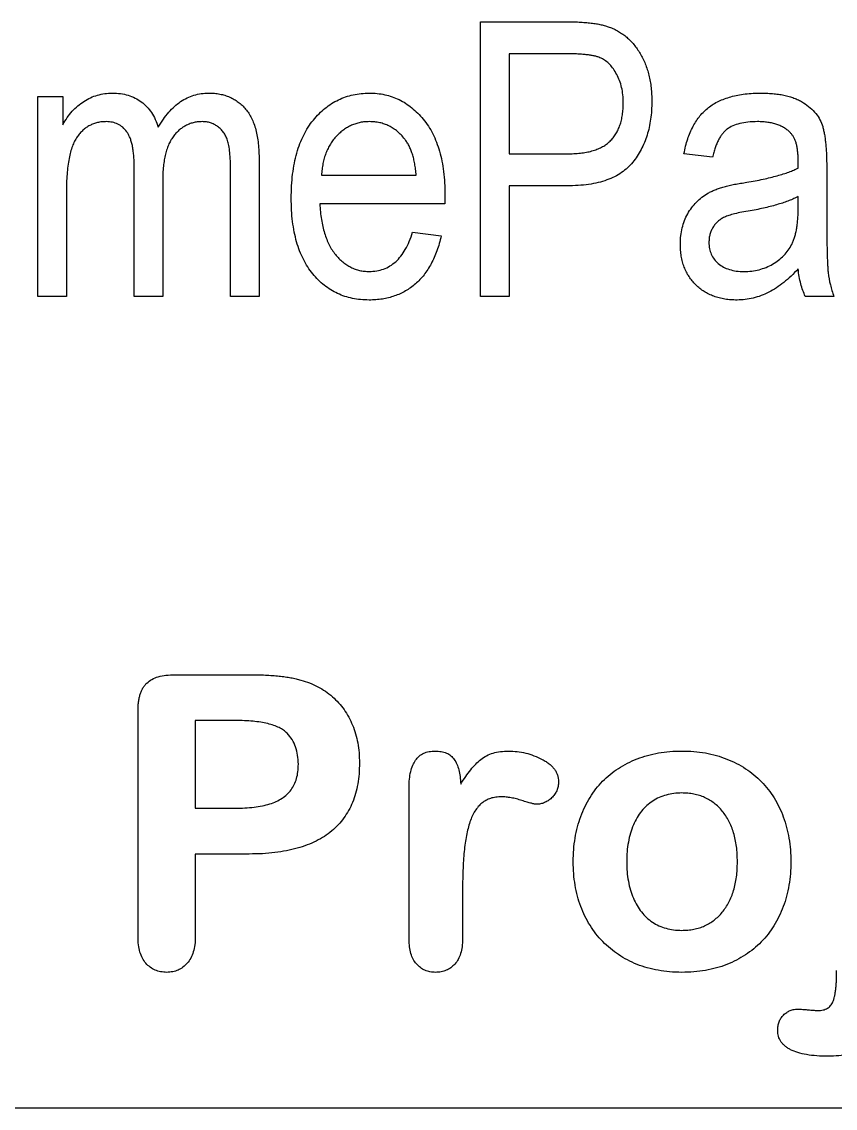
# Model space of a CAD drawing. Header units: millimetres. Extents: x 0 to 90, y 0 to 50.
# Drawn here: x 46.75 to 53.59, y 22.68 to 31.82 of the extents above; entities that cross this region are included whole.
import ezdxf

# ---------------------------------------------------------------- set-up
doc = ezdxf.new("R2010")
doc.units = ezdxf.units.MM

msp = doc.modelspace()

# ---------------------------------------------------------------- linework, layer by layer
at = {"color": 7, "linetype": 'Continuous', "lineweight": 25}
for p, q in [((50.6109, 29.5055), (50.6109, 31.817)), ((50.6109, 31.817), (51.3229, 31.817)), ((51.3492, 31.5468), (50.8511, 31.5468)), ((50.8511, 31.5468), (50.8511, 30.7063)), ((46.8885, 29.5055), (46.8885, 31.1866)), ((46.8885, 31.1866), (47.0987, 31.1866)), ((47.0987, 31.1866), (47.0987, 30.9497)), ((48.7497, 30.6542), (48.7497, 29.5055)), ((50.8511, 30.7063), (51.3539, 30.7063)), ((52.5622, 30.6763), (52.322, 30.7063)), ((53.2826, 30.5862), (53.2826, 30.6547)), ((47.699, 29.5055), (47.699, 30.597)), ((48.5096, 29.5055), (48.5096, 30.5637)), ((53.5228, 30.5848), (53.5228, 30.2068)), ((47.9392, 30.4816), (47.9392, 29.5055)), ((49.2746, 30.5262), (50.0706, 30.5262)), ((47.1287, 30.377), (47.1287, 29.5055)), ((50.3121, 30.3601), (50.3107, 30.286)), ((50.8511, 30.4361), (50.8511, 29.5055)), ((51.3389, 30.4361), (50.8511, 30.4361)), ((50.3107, 30.286), (49.26, 30.286)), ((53.2826, 30.2462), (53.2826, 30.3461)), ((50.0406, 30.0459), (50.2807, 30.0158)), ((47.1287, 29.5055), (46.8885, 29.5055)), ((47.9392, 29.5055), (47.699, 29.5055)), ((48.7497, 29.5055), (48.5096, 29.5055)), ((50.8511, 29.5055), (50.6109, 29.5055)), ((53.5828, 29.5055), (53.3427, 29.5055)), ((48.0418, 26.3235), (48.6709, 26.3235)), ((47.7313, 24.1199), (47.7313, 26.0181)), ((48.2129, 25.9383), (48.2129, 25.1999)), ((48.5465, 25.9383), (48.2129, 25.9383)), ((50.0107, 24.0978), (50.0107, 25.373)), ((48.2129, 25.1999), (48.5465, 25.1999)), ((48.6664, 24.8147), (48.2129, 24.8147)), ((48.2129, 24.8147), (48.2129, 24.1219)), ((50.4602, 24.4846), (50.4602, 24.0998)), ((88, 22.6759), (2, 22.6759))]:
    msp.add_line(p, q, dxfattribs=at)
for points, knots in [([(51.3229, 31.817), (51.3433, 31.817), (51.3824, 31.8171), (51.439, 31.8143), (51.4916, 31.8115), (51.54, 31.8061), (51.5844, 31.8002), (51.6245, 31.7928), (51.6605, 31.7835), (51.6829, 31.776), (51.6935, 31.7724)], [0, 0, 0, 0, 0.162643, 0.312901, 0.453294, 0.58413, 0.70285, 0.811058, 0.910586, 1, 1, 1, 1]), ([(51.6935, 31.7724), (51.7069, 31.7673), (51.7337, 31.7569), (51.7715, 31.7364), (51.8075, 31.7133), (51.8413, 31.6871), (51.8728, 31.6572), (51.9025, 31.6244), (51.9297, 31.588), (51.9548, 31.5487), (51.9782, 31.507), (51.9974, 31.4623), (52.0148, 31.4157), (52.028, 31.3664), (52.0391, 31.315), (52.0462, 31.2612), (52.0512, 31.205), (52.0516, 31.1668), (52.0518, 31.1472)], [0, 0, 0, 0, 0.056072, 0.112012, 0.167171, 0.222811, 0.27891, 0.336355, 0.395158, 0.456072, 0.518045, 0.581404, 0.645662, 0.712108, 0.780061, 0.850885, 0.92373, 1, 1, 1, 1]), ([(51.8117, 31.1345), (51.8112, 31.1571), (51.8101, 31.2008), (51.7994, 31.2636), (51.7829, 31.3215), (51.7588, 31.3734), (51.7305, 31.4189), (51.6995, 31.4578), (51.6649, 31.4884), (51.6328, 31.5075), (51.6045, 31.5195), (51.5793, 31.5269), (51.5502, 31.5327), (51.5174, 31.5378), (51.4808, 31.5421), (51.4404, 31.5447), (51.3961, 31.5467), (51.3653, 31.5468), (51.3492, 31.5468)], [0, 0, 0, 0, 0.09377, 0.18145, 0.264182, 0.343634, 0.418713, 0.486671, 0.549814, 0.609602, 0.641373, 0.677381, 0.718583, 0.764671, 0.815739, 0.871811, 0.933005, 1, 1, 1, 1]), ([(47.0987, 30.9497), (47.1105, 30.9702), (47.1336, 31.0103), (47.1764, 31.0636), (47.2237, 31.1096), (47.2754, 31.1483), (47.3311, 31.1789), (47.39, 31.2005), (47.4512, 31.2144), (47.4931, 31.2159), (47.5142, 31.2166)], [0, 0, 0, 0, 0.136597, 0.267048, 0.392852, 0.516746, 0.639191, 0.758621, 0.877822, 1, 1, 1, 1]), ([(47.5142, 31.2166), (47.5376, 31.2158), (47.5827, 31.2141), (47.6477, 31.2001), (47.707, 31.1773), (47.7601, 31.1443), (47.8072, 31.1032), (47.8469, 31.0531), (47.8793, 30.9946), (47.894, 30.9514), (47.9017, 30.9291)], [0, 0, 0, 0, 0.134338, 0.25943, 0.380207, 0.498544, 0.617104, 0.738065, 0.864496, 1, 1, 1, 1]), ([(47.9017, 30.9291), (47.9155, 30.9519), (47.942, 30.9959), (47.9877, 31.0548), (48.0363, 31.1048), (48.0883, 31.1457), (48.1435, 31.1773), (48.2015, 31.2005), (48.2627, 31.2138), (48.3045, 31.2157), (48.3257, 31.2166)], [0, 0, 0, 0, 0.148308, 0.286062, 0.41412, 0.535686, 0.65307, 0.767214, 0.882142, 1, 1, 1, 1]), ([(48.3257, 31.2166), (48.3417, 31.2164), (48.373, 31.2159), (48.4185, 31.2089), (48.4616, 31.1987), (48.5022, 31.1845), (48.5395, 31.1645), (48.5749, 31.1418), (48.6074, 31.1143), (48.6372, 31.0826), (48.6641, 31.0464), (48.6873, 31.0051), (48.7062, 30.9586), (48.7229, 30.9076), (48.7346, 30.8513), (48.7436, 30.7902), (48.7486, 30.7239), (48.7493, 30.678), (48.7497, 30.6542)], [0, 0, 0, 0, 0.059735, 0.117086, 0.171872, 0.225368, 0.277453, 0.329879, 0.382627, 0.436445, 0.492507, 0.550938, 0.613103, 0.680096, 0.751376, 0.828259, 0.911021, 1, 1, 1, 1]), ([(49.0199, 30.332), (49.0204, 30.3669), (49.0213, 30.4347), (49.0304, 30.5333), (49.0447, 30.6255), (49.0646, 30.7113), (49.091, 30.7905), (49.1228, 30.8635), (49.1605, 30.9303), (49.204, 30.9903), (49.2525, 31.0432), (49.3037, 31.0895), (49.3581, 31.1291), (49.4159, 31.1608), (49.4767, 31.1862), (49.5406, 31.2039), (49.6077, 31.2143), (49.6534, 31.2158), (49.6766, 31.2166)], [0, 0, 0, 0, 0.084514, 0.164397, 0.239575, 0.310424, 0.377514, 0.441638, 0.503055, 0.562996, 0.620921, 0.676452, 0.730182, 0.783428, 0.835913, 0.88941, 0.943848, 1, 1, 1, 1]), ([(49.6766, 31.2166), (49.6988, 31.216), (49.7426, 31.2149), (49.8068, 31.2043), (49.8682, 31.1868), (49.9268, 31.1628), (49.9825, 31.1317), (50.0348, 31.0931), (50.0848, 31.0484), (50.1316, 30.9968), (50.1743, 30.9386), (50.2116, 30.8741), (50.2423, 30.803), (50.2684, 30.7264), (50.2876, 30.6434), (50.3023, 30.5545), (50.3106, 30.4593), (50.3116, 30.3938), (50.3121, 30.3601)], [0, 0, 0, 0, 0.05571, 0.109694, 0.162658, 0.215196, 0.268175, 0.32202, 0.377796, 0.436048, 0.496318, 0.558287, 0.622502, 0.689912, 0.760814, 0.835862, 0.91572, 1, 1, 1, 1]), ([(52.322, 30.7063), (52.3266, 30.7278), (52.3356, 30.7696), (52.3527, 30.8298), (52.374, 30.8854), (52.3982, 30.9365), (52.4256, 30.983), (52.456, 31.0252), (52.4906, 31.0621), (52.5279, 31.0955), (52.5693, 31.1244), (52.6148, 31.1492), (52.6646, 31.1697), (52.7181, 31.1874), (52.7762, 31.2), (52.8381, 31.2101), (52.9045, 31.2156), (52.9501, 31.2163), (52.9735, 31.2166)], [0, 0, 0, 0, 0.071672, 0.139658, 0.204097, 0.265719, 0.323825, 0.380059, 0.434943, 0.488801, 0.543017, 0.599418, 0.657508, 0.718663, 0.78303, 0.85123, 0.923435, 1, 1, 1, 1]), ([(52.9735, 31.2166), (52.9918, 31.2163), (53.0274, 31.2158), (53.0792, 31.2119), (53.1279, 31.2061), (53.1738, 31.1972), (53.2164, 31.1852), (53.2564, 31.172), (53.2933, 31.1556), (53.3368, 31.1302), (53.3846, 31.0948), (53.4327, 31.0471), (53.4678, 30.9931), (53.4872, 30.944), (53.4975, 30.9017), (53.5046, 30.8667), (53.51, 30.828), (53.5147, 30.7859), (53.5183, 30.7404), (53.5213, 30.6916), (53.5225, 30.6394), (53.5227, 30.6034), (53.5228, 30.5848)], [0, 0, 0, 0, 0.055824, 0.108429, 0.15842, 0.205566, 0.250578, 0.293416, 0.334193, 0.373299, 0.446944, 0.515076, 0.578842, 0.641994, 0.674963, 0.711445, 0.750973, 0.794165, 0.840588, 0.890275, 0.943238, 1, 1, 1, 1]), ([(52.0518, 31.1472), (52.0514, 31.1215), (52.0507, 31.0714), (52.043, 30.998), (52.0304, 30.9284), (52.0131, 30.8622), (51.9906, 30.7997), (51.9628, 30.7409), (51.9302, 30.6856), (51.893, 30.6337), (51.8491, 30.5865), (51.7973, 30.5461), (51.7387, 30.5116), (51.6726, 30.4841), (51.5996, 30.4619), (51.5191, 30.4468), (51.4313, 30.4381), (51.3705, 30.4368), (51.3389, 30.4361)], [0, 0, 0, 0, 0.066633, 0.130318, 0.191414, 0.250222, 0.307644, 0.363778, 0.418941, 0.474177, 0.529339, 0.585724, 0.64416, 0.705484, 0.771261, 0.841987, 0.917917, 1, 1, 1, 1]), ([(51.3539, 30.7063), (51.373, 30.7067), (51.4099, 30.7076), (51.4636, 30.712), (51.5133, 30.7204), (51.5591, 30.732), (51.6007, 30.7471), (51.6384, 30.7652), (51.6721, 30.7871), (51.7021, 30.812), (51.7278, 30.841), (51.7508, 30.8726), (51.7695, 30.9083), (51.7848, 30.9472), (51.7972, 30.9892), (51.8054, 31.0347), (51.8106, 31.0834), (51.8113, 31.1172), (51.8117, 31.1345)], [0, 0, 0, 0, 0.079332, 0.153706, 0.223583, 0.288684, 0.34954, 0.407382, 0.462364, 0.51587, 0.56925, 0.622815, 0.678057, 0.736107, 0.796367, 0.859845, 0.927813, 1, 1, 1, 1]), ([(47.4645, 30.9765), (47.4518, 30.9762), (47.4271, 30.9756), (47.391, 30.9693), (47.3571, 30.959), (47.3253, 30.9445), (47.2949, 30.927), (47.2673, 30.9039), (47.2414, 30.8777), (47.2174, 30.8471), (47.1961, 30.8109), (47.178, 30.7683), (47.1627, 30.7192), (47.1501, 30.6635), (47.1405, 30.6013), (47.1336, 30.5324), (47.1294, 30.457), (47.1289, 30.4044), (47.1287, 30.377)], [0, 0, 0, 0, 0.04911, 0.095801, 0.141392, 0.185846, 0.230919, 0.276977, 0.324509, 0.37369, 0.427175, 0.486573, 0.552646, 0.625949, 0.707486, 0.796363, 0.894011, 1, 1, 1, 1]), ([(47.699, 30.597), (47.6989, 30.6137), (47.6985, 30.646), (47.6959, 30.6925), (47.6905, 30.735), (47.6843, 30.774), (47.6754, 30.809), (47.6648, 30.8401), (47.652, 30.8673), (47.6331, 30.8981), (47.6044, 30.9295), (47.5634, 30.9573), (47.5158, 30.9739), (47.482, 30.9756), (47.4645, 30.9765)], [0, 0, 0, 0, 0.099448, 0.191613, 0.276791, 0.354092, 0.425988, 0.490936, 0.549546, 0.604214, 0.704853, 0.799955, 0.896347, 1, 1, 1, 1]), ([(48.2722, 30.9765), (48.2603, 30.9761), (48.2368, 30.9754), (48.2024, 30.9696), (48.1695, 30.9604), (48.1385, 30.9468), (48.1091, 30.9302), (48.0814, 30.9096), (48.0557, 30.8849), (48.0311, 30.857), (48.0096, 30.8246), (47.99, 30.7883), (47.9744, 30.7475), (47.9618, 30.7023), (47.9516, 30.6533), (47.944, 30.5999), (47.94, 30.5422), (47.9395, 30.5023), (47.9392, 30.4816)], [0, 0, 0, 0, 0.053154, 0.104824, 0.15567, 0.205101, 0.25578, 0.306207, 0.359071, 0.414525, 0.471864, 0.532792, 0.598031, 0.667009, 0.741937, 0.821647, 0.907783, 1, 1, 1, 1]), ([(48.5096, 30.5637), (48.5095, 30.5915), (48.5092, 30.6429), (48.5039, 30.7134), (48.4968, 30.7709), (48.4854, 30.8169), (48.4703, 30.8543), (48.4516, 30.8862), (48.4282, 30.9133), (48.4013, 30.9358), (48.3721, 30.9542), (48.3402, 30.9669), (48.3069, 30.9754), (48.2838, 30.9761), (48.2722, 30.9765)], [0, 0, 0, 0, 0.1546704, 0.2853421, 0.3923611, 0.4766493, 0.5479607, 0.6157558, 0.6810613, 0.7458038, 0.8101779, 0.8721322, 0.9355614, 1, 1, 1, 1]), ([(49.6775, 30.9765), (49.6642, 30.9761), (49.6379, 30.9754), (49.5993, 30.9699), (49.5624, 30.9595), (49.5266, 30.9468), (49.4928, 30.9289), (49.46, 30.9084), (49.4291, 30.8832), (49.3997, 30.8548), (49.3725, 30.8232), (49.349, 30.7884), (49.3283, 30.7514), (49.3107, 30.7116), (49.2968, 30.669), (49.2862, 30.6236), (49.2779, 30.5758), (49.2757, 30.5429), (49.2746, 30.5262)], [0, 0, 0, 0, 0.059496, 0.117439, 0.173917, 0.230546, 0.287144, 0.344361, 0.403544, 0.464857, 0.527346, 0.58921, 0.652435, 0.71661, 0.783604, 0.852624, 0.924924, 1, 1, 1, 1]), ([(49.9739, 30.8301), (49.9641, 30.8417), (49.9449, 30.8645), (49.913, 30.8948), (49.8784, 30.9197), (49.8422, 30.9407), (49.8038, 30.9565), (49.7637, 30.9686), (49.7212, 30.975), (49.6922, 30.976), (49.6775, 30.9765)], [0, 0, 0, 0, 0.132804, 0.260544, 0.383948, 0.505265, 0.625434, 0.746635, 0.871231, 1, 1, 1, 1]), ([(52.9398, 30.9765), (52.9131, 30.976), (52.8633, 30.975), (52.7937, 30.9625), (52.7343, 30.9437), (52.6923, 30.9198), (52.6645, 30.8957), (52.6454, 30.8747), (52.628, 30.85), (52.6121, 30.8219), (52.597, 30.7907), (52.5841, 30.7555), (52.5717, 30.7173), (52.5654, 30.6902), (52.5622, 30.6763)], [0, 0, 0, 0, 0.148259, 0.277447, 0.392322, 0.49422, 0.543638, 0.596671, 0.652267, 0.711588, 0.776271, 0.845196, 0.920134, 1, 1, 1, 1]), ([(53.2184, 30.8817), (53.2106, 30.8893), (53.1948, 30.9046), (53.1672, 30.9238), (53.1366, 30.9401), (53.1032, 30.9538), (53.0667, 30.9642), (53.027, 30.9708), (52.9844, 30.9759), (52.9549, 30.9763), (52.9398, 30.9765)], [0, 0, 0, 0, 0.107542, 0.217679, 0.332152, 0.451075, 0.575251, 0.707563, 0.849518, 1, 1, 1, 1]), ([(50.0706, 30.5262), (50.069, 30.5426), (50.066, 30.5745), (50.0588, 30.6206), (50.0503, 30.6637), (50.0388, 30.7034), (50.026, 30.7399), (50.0107, 30.773), (49.9942, 30.8034), (49.9806, 30.8214), (49.9739, 30.8301)], [0, 0, 0, 0, 0.153117, 0.296903, 0.433148, 0.55985, 0.680043, 0.79167, 0.898167, 1, 1, 1, 1]), ([(53.2826, 30.6547), (53.2825, 30.6677), (53.2823, 30.6926), (53.2787, 30.7284), (53.2744, 30.7614), (53.2675, 30.7915), (53.2578, 30.8183), (53.2473, 30.8426), (53.2343, 30.8639), (53.2236, 30.8759), (53.2184, 30.8817)], [0, 0, 0, 0, 0.1612672, 0.3095156, 0.4468651, 0.5745484, 0.6918837, 0.8005549, 0.9035028, 1, 1, 1, 1]), ([(52.8511, 30.4661), (52.8749, 30.4702), (52.9209, 30.4781), (52.987, 30.4919), (53.0484, 30.5058), (53.1046, 30.5208), (53.1563, 30.5357), (53.2029, 30.5517), (53.245, 30.5677), (53.2705, 30.5802), (53.2826, 30.5862)], [0, 0, 0, 0, 0.161132, 0.311379, 0.450631, 0.581265, 0.699834, 0.810076, 0.909893, 1, 1, 1, 1]), ([(52.292, 29.9474), (52.2926, 29.9707), (52.2938, 30.0162), (52.3061, 30.0822), (52.3251, 30.1442), (52.3526, 30.2016), (52.3867, 30.2539), (52.4266, 30.3007), (52.4724, 30.3412), (52.5153, 30.37), (52.5535, 30.39), (52.5859, 30.4039), (52.6216, 30.417), (52.6606, 30.4294), (52.7033, 30.4398), (52.7495, 30.4498), (52.7991, 30.4586), (52.8334, 30.4636), (52.8511, 30.4661)], [0, 0, 0, 0, 0.082234, 0.160067, 0.235715, 0.310162, 0.38384, 0.454974, 0.526416, 0.598714, 0.636677, 0.678142, 0.722779, 0.770713, 0.82244, 0.877675, 0.937024, 1, 1, 1, 1]), ([(49.6742, 29.4755), (49.6504, 29.4761), (49.6037, 29.4772), (49.5353, 29.4879), (49.4703, 29.5049), (49.4091, 29.5299), (49.3513, 29.5608), (49.2966, 29.5987), (49.2461, 29.644), (49.199, 29.6957), (49.1567, 29.754), (49.1202, 29.8188), (49.0885, 29.8893), (49.0634, 29.9663), (49.0438, 30.0491), (49.0299, 30.138), (49.0214, 30.233), (49.0204, 30.2984), (49.0199, 30.332)], [0, 0, 0, 0, 0.058734, 0.115345, 0.170494, 0.224181, 0.278063, 0.332137, 0.387914, 0.445297, 0.504439, 0.565292, 0.628705, 0.694986, 0.764829, 0.838697, 0.916978, 1, 1, 1, 1]), ([(49.26, 30.286), (49.2615, 30.2632), (49.2643, 30.2187), (49.273, 30.1544), (49.2837, 30.0943), (49.2991, 30.0388), (49.3166, 29.9873), (49.3378, 29.9402), (49.362, 29.8973), (49.39, 29.8592), (49.4199, 29.8253), (49.4519, 29.7961), (49.4854, 29.7715), (49.5203, 29.7512), (49.5567, 29.735), (49.5949, 29.7238), (49.6347, 29.7171), (49.6618, 29.7161), (49.6756, 29.7157)], [0, 0, 0, 0, 0.087615, 0.170302, 0.248233, 0.321396, 0.390473, 0.456094, 0.518813, 0.578779, 0.636426, 0.691492, 0.744156, 0.795371, 0.845741, 0.896295, 0.947255, 1, 1, 1, 1]), ([(53.2826, 30.3461), (53.2707, 30.3402), (53.2457, 30.3279), (53.2057, 30.311), (53.1615, 30.2951), (53.113, 30.2804), (53.0606, 30.2651), (53.0039, 30.2513), (52.9432, 30.2381), (52.9013, 30.2301), (52.8797, 30.226)], [0, 0, 0, 0, 0.094992, 0.197636, 0.308786, 0.428717, 0.55824, 0.696859, 0.843641, 1, 1, 1, 1]), ([(52.8797, 30.226), (52.8558, 30.2221), (52.8116, 30.2149), (52.7512, 30.2026), (52.7025, 30.1889), (52.664, 30.1742), (52.6333, 30.1569), (52.6072, 30.137), (52.5845, 30.114), (52.5658, 30.0875), (52.5507, 30.0588), (52.5396, 30.0279), (52.5337, 29.9948), (52.5327, 29.9721), (52.5322, 29.9605)], [0, 0, 0, 0, 0.14934, 0.275223, 0.379381, 0.460149, 0.528661, 0.595254, 0.661259, 0.727482, 0.793768, 0.860117, 0.928629, 1, 1, 1, 1]), ([(52.8281, 29.7157), (52.8496, 29.7163), (52.892, 29.7176), (52.9539, 29.7299), (53.013, 29.7489), (53.0682, 29.7764), (53.1187, 29.8097), (53.1629, 29.8491), (53.2004, 29.8935), (53.2257, 29.9352), (53.2425, 29.9717), (53.2533, 30.0023), (53.2618, 30.0359), (53.2703, 30.072), (53.2754, 30.1115), (53.2798, 30.1537), (53.282, 30.1989), (53.2824, 30.23), (53.2826, 30.2462)], [0, 0, 0, 0, 0.0809886, 0.1596937, 0.2373295, 0.314925, 0.3915266, 0.46509, 0.5375538, 0.6101234, 0.6484151, 0.6891056, 0.7324808, 0.7790168, 0.8290929, 0.8824715, 0.9392029, 1, 1, 1, 1]), ([(53.5228, 30.2068), (53.5227, 30.1752), (53.5225, 30.1151), (53.5238, 30.0296), (53.5244, 29.9533), (53.5261, 29.8861), (53.527, 29.828), (53.5297, 29.7793), (53.5317, 29.7397), (53.537, 29.6821), (53.551, 29.6039), (53.5722, 29.5383), (53.5828, 29.5055)], [0, 0, 0, 0, 0.133924, 0.254596, 0.362671, 0.4575, 0.539735, 0.608765, 0.664555, 0.707833, 0.854007, 1, 1, 1, 1]), ([(50.2807, 30.0158), (50.2755, 29.9942), (50.2654, 29.9517), (50.2455, 29.8909), (50.2232, 29.8338), (50.1973, 29.7812), (50.1685, 29.7326), (50.1372, 29.6878), (50.1024, 29.6472), (50.0643, 29.6112), (50.0238, 29.5791), (49.9808, 29.5512), (49.9354, 29.5277), (49.8875, 29.509), (49.8377, 29.4939), (49.7853, 29.483), (49.7305, 29.4771), (49.6932, 29.476), (49.6742, 29.4755)], [0, 0, 0, 0, 0.075174, 0.14731, 0.216045, 0.281929, 0.345137, 0.40652, 0.466426, 0.525438, 0.583328, 0.640593, 0.698215, 0.755575, 0.814041, 0.873896, 0.936055, 1, 1, 1, 1]), ([(49.6756, 29.7157), (49.6967, 29.7166), (49.7378, 29.7184), (49.7969, 29.7344), (49.851, 29.7607), (49.9, 29.7975), (49.9436, 29.8448), (49.9814, 29.9026), (50.015, 29.9701), (50.0318, 30.0198), (50.0406, 30.0459)], [0, 0, 0, 0, 0.118665, 0.231916, 0.342835, 0.456337, 0.575618, 0.704131, 0.845043, 1, 1, 1, 1]), ([(52.7695, 29.4755), (52.7518, 29.4758), (52.7173, 29.4764), (52.6668, 29.4828), (52.6189, 29.4922), (52.574, 29.5067), (52.5315, 29.5243), (52.492, 29.5466), (52.455, 29.5724), (52.4214, 29.6026), (52.3908, 29.6357), (52.3645, 29.6722), (52.3418, 29.7112), (52.3234, 29.7532), (52.3096, 29.798), (52.299, 29.8453), (52.2929, 29.8955), (52.2923, 29.9298), (52.292, 29.9474)], [0, 0, 0, 0, 0.069938, 0.136607, 0.20102, 0.262641, 0.323067, 0.382603, 0.441637, 0.501221, 0.560761, 0.619651, 0.678956, 0.739059, 0.800679, 0.864011, 0.930681, 1, 1, 1, 1]), ([(52.5322, 29.9605), (52.5329, 29.9427), (52.5342, 29.9084), (52.5504, 29.8601), (52.5748, 29.8169), (52.6099, 29.7804), (52.6535, 29.751), (52.7054, 29.7306), (52.7643, 29.7177), (52.8062, 29.7164), (52.8281, 29.7157)], [0, 0, 0, 0, 0.122874, 0.236599, 0.349183, 0.464109, 0.584274, 0.71059, 0.848047, 1, 1, 1, 1]), ([(53.2826, 29.7372), (53.2629, 29.7166), (53.2247, 29.6764), (53.1633, 29.6231), (53.1008, 29.5778), (53.037, 29.5404), (52.9718, 29.5116), (52.9056, 29.4906), (52.838, 29.478), (52.7924, 29.4763), (52.7695, 29.4755)], [0, 0, 0, 0, 0.144192, 0.280329, 0.40997, 0.534278, 0.653528, 0.769514, 0.884388, 1, 1, 1, 1]), ([(53.3427, 29.5055), (53.3353, 29.5224), (53.3202, 29.557), (53.3037, 29.6131), (53.2903, 29.6735), (53.2852, 29.7156), (53.2826, 29.7372)], [0, 0, 0, 0, 0.230051, 0.470725, 0.728244, 1, 1, 1, 1]), ([(47.7313, 26.0181), (47.7315, 26.0313), (47.7318, 26.0568), (47.7353, 26.0937), (47.7413, 26.1275), (47.7492, 26.1586), (47.7596, 26.1866), (47.7723, 26.2117), (47.7873, 26.234), (47.8113, 26.2598), (47.8487, 26.2868), (47.9038, 26.3085), (47.9694, 26.3213), (48.0165, 26.3228), (48.0418, 26.3235)], [0, 0, 0, 0, 0.078477, 0.151302, 0.219873, 0.282499, 0.341892, 0.396519, 0.449403, 0.500707, 0.605185, 0.720076, 0.849782, 1, 1, 1, 1]), ([(48.6709, 26.3235), (48.6935, 26.3235), (48.7373, 26.3236), (48.801, 26.3207), (48.8607, 26.3173), (48.9165, 26.3131), (48.9682, 26.3065), (49.0158, 26.2984), (49.0596, 26.2897), (49.0871, 26.2821), (49.1003, 26.2784)], [0, 0, 0, 0, 0.15636, 0.303565, 0.441628, 0.57061, 0.69085, 0.802428, 0.905325, 1, 1, 1, 1]), ([(49.1003, 26.2784), (49.1252, 26.2708), (49.1744, 26.2558), (49.2434, 26.2235), (49.3079, 26.1854), (49.3664, 26.1396), (49.4192, 26.088), (49.4654, 26.0306), (49.5047, 25.9677), (49.5365, 25.8991), (49.5625, 25.8261), (49.5801, 25.7483), (49.5916, 25.6663), (49.5928, 25.6099), (49.5934, 25.5811)], [0, 0, 0, 0, 0.084673, 0.16657, 0.246954, 0.327457, 0.407341, 0.486141, 0.566164, 0.647798, 0.73128, 0.817175, 0.906506, 1, 1, 1, 1]), ([(48.9849, 25.8309), (48.9751, 25.8396), (48.9546, 25.8579), (48.9167, 25.8799), (48.8715, 25.8972), (48.8203, 25.9133), (48.7616, 25.9241), (48.6962, 25.9327), (48.6236, 25.9376), (48.5729, 25.9381), (48.5465, 25.9383)], [0, 0, 0, 0, 0.084936, 0.178562, 0.282967, 0.398901, 0.527506, 0.670084, 0.828145, 1, 1, 1, 1]), ([(49.0797, 25.5706), (49.0786, 25.5961), (49.0765, 25.6454), (49.0584, 25.7154), (49.0292, 25.7789), (48.9996, 25.8136), (48.9849, 25.8309)], [0, 0, 0, 0, 0.269525, 0.519477, 0.760623, 1, 1, 1, 1]), ([(50.0107, 25.373), (50.0114, 25.3971), (50.0125, 25.4424), (50.0223, 25.5057), (50.0388, 25.5598), (50.0633, 25.6042), (50.0943, 25.6397), (50.1334, 25.6646), (50.1795, 25.6787), (50.2123, 25.6805), (50.2294, 25.6815)], [0, 0, 0, 0, 0.168275, 0.31603, 0.445962, 0.560917, 0.667542, 0.771475, 0.880375, 1, 1, 1, 1]), ([(50.2294, 25.6815), (50.2469, 25.6807), (50.2798, 25.6792), (50.3254, 25.6662), (50.3632, 25.6435), (50.3924, 25.6109), (50.4147, 25.5703), (50.4309, 25.5217), (50.4411, 25.4648), (50.4437, 25.4242), (50.4451, 25.4026)], [0, 0, 0, 0, 0.13061, 0.245421, 0.350996, 0.456372, 0.568422, 0.695435, 0.83801, 1, 1, 1, 1]), ([(50.4451, 25.4026), (50.4587, 25.4243), (50.4846, 25.466), (50.527, 25.5224), (50.5693, 25.5709), (50.6133, 25.6115), (50.6616, 25.6441), (50.7174, 25.6659), (50.7801, 25.6791), (50.8243, 25.6806), (50.8474, 25.6815)], [0, 0, 0, 0, 0.148655, 0.28433, 0.40859, 0.521106, 0.630233, 0.744146, 0.86598, 1, 1, 1, 1]), ([(50.8474, 25.6815), (50.8716, 25.6805), (50.92, 25.6787), (50.9919, 25.6654), (51.0624, 25.6428), (51.1193, 25.6175), (51.1618, 25.5932), (51.19, 25.5736), (51.2135, 25.5519), (51.2335, 25.5294), (51.2489, 25.505), (51.2594, 25.479), (51.2663, 25.4516), (51.267, 25.4327), (51.2673, 25.4231)], [0, 0, 0, 0, 0.134121, 0.26923, 0.404761, 0.545396, 0.614116, 0.676792, 0.736009, 0.791364, 0.843982, 0.895252, 0.946884, 1, 1, 1, 1]), ([(51.3912, 24.7504), (51.3919, 24.7844), (51.3933, 24.8511), (51.406, 24.9489), (51.4249, 25.0425), (51.4534, 25.131), (51.4888, 25.2144), (51.5315, 25.2919), (51.5809, 25.3632), (51.6374, 25.4278), (51.7008, 25.4855), (51.7705, 25.5366), (51.8467, 25.5803), (51.9286, 25.6169), (52.016, 25.6461), (52.1081, 25.6663), (52.2045, 25.6794), (52.2702, 25.6808), (52.3037, 25.6815)], [0, 0, 0, 0, 0.069341, 0.136061, 0.200927, 0.263966, 0.32559, 0.385628, 0.444236, 0.502288, 0.560513, 0.618883, 0.678364, 0.739323, 0.801925, 0.865934, 0.931682, 1, 1, 1, 1]), ([(52.3037, 25.6815), (52.3376, 25.6808), (52.4043, 25.6794), (52.5019, 25.6665), (52.5947, 25.6457), (52.6822, 25.6159), (52.7642, 25.5786), (52.8409, 25.5348), (52.9106, 25.4823), (52.9743, 25.4237), (53.032, 25.3589), (53.0815, 25.2871), (53.1246, 25.21), (53.1595, 25.127), (53.187, 25.0389), (53.2072, 24.9465), (53.2188, 24.8494), (53.2203, 24.7832), (53.2211, 24.7494)], [0, 0, 0, 0, 0.0691591, 0.1357469, 0.1999955, 0.2625413, 0.3234805, 0.3832707, 0.4418914, 0.500675, 0.5592798, 0.6182081, 0.6777905, 0.7388057, 0.8012524, 0.8653529, 0.931181, 1, 1, 1, 1]), ([(48.5465, 25.1999), (48.5744, 25.2004), (48.628, 25.2015), (48.705, 25.2076), (48.7747, 25.2193), (48.8377, 25.2343), (48.8936, 25.2552), (48.9423, 25.2827), (48.9846, 25.3152), (49.0193, 25.3542), (49.0472, 25.3991), (49.0657, 25.4509), (49.0777, 25.5087), (49.079, 25.5493), (49.0797, 25.5706)], [0, 0, 0, 0, 0.112942, 0.216743, 0.311985, 0.398388, 0.477984, 0.552443, 0.623708, 0.692647, 0.762442, 0.836024, 0.913978, 1, 1, 1, 1]), ([(49.5934, 25.5811), (49.5928, 25.5507), (49.5917, 25.4914), (49.5802, 25.4052), (49.5626, 25.3246), (49.5369, 25.2497), (49.5037, 25.1806), (49.4632, 25.1174), (49.4157, 25.0596), (49.3607, 25.0078), (49.2985, 24.962), (49.2293, 24.9219), (49.1524, 24.8893), (49.069, 24.8614), (48.9782, 24.8409), (48.8807, 24.8252), (48.7759, 24.8163), (48.7037, 24.8152), (48.6664, 24.8147)], [0, 0, 0, 0, 0.066517, 0.129482, 0.189376, 0.246546, 0.302082, 0.356282, 0.410244, 0.465013, 0.520891, 0.578646, 0.639165, 0.70303, 0.770533, 0.842282, 0.918529, 1, 1, 1, 1]), ([(51.2673, 25.4231), (51.2667, 25.4098), (51.2657, 25.384), (51.2538, 25.3474), (51.2358, 25.3141), (51.21, 25.2861), (51.1807, 25.2631), (51.1493, 25.2464), (51.1167, 25.2356), (51.0943, 25.2342), (51.0832, 25.2335)], [0, 0, 0, 0, 0.13606, 0.263579, 0.391051, 0.522266, 0.650613, 0.771106, 0.886138, 1, 1, 1, 1]), ([(52.3037, 25.3283), (52.2812, 25.3277), (52.2373, 25.3265), (52.1738, 25.3125), (52.1139, 25.2919), (52.059, 25.2613), (52.009, 25.223), (51.9644, 25.1767), (51.9272, 25.1214), (51.8953, 25.059), (51.8713, 24.9894), (51.853, 24.9144), (51.8426, 24.8337), (51.8413, 24.7781), (51.8407, 24.7494)], [0, 0, 0, 0, 0.080579, 0.157218, 0.232402, 0.307088, 0.382006, 0.457577, 0.536998, 0.620487, 0.70839, 0.800403, 0.897269, 1, 1, 1, 1]), ([(52.7717, 24.7494), (52.7713, 24.7717), (52.7706, 24.8149), (52.7646, 24.8778), (52.7543, 24.9369), (52.7414, 24.9926), (52.7228, 25.044), (52.7017, 25.0922), (52.6751, 25.1358), (52.6458, 25.1762), (52.6125, 25.2116), (52.5769, 25.2433), (52.5378, 25.2692), (52.4965, 25.2913), (52.452, 25.3076), (52.405, 25.3199), (52.3552, 25.3268), (52.3211, 25.3278), (52.3037, 25.3283)], [0, 0, 0, 0, 0.0794099, 0.1543525, 0.2251906, 0.2933666, 0.3579201, 0.4201532, 0.4806421, 0.5399656, 0.597818, 0.6540723, 0.709523, 0.7647808, 0.8208702, 0.8781907, 0.9378614, 1, 1, 1, 1]), ([(50.7882, 25.2962), (50.7722, 25.2955), (50.741, 25.294), (50.6962, 25.285), (50.6566, 25.2673), (50.6211, 25.244), (50.5905, 25.2133), (50.5635, 25.1766), (50.5404, 25.1332), (50.5211, 25.084), (50.5054, 25.0291), (50.492, 24.9693), (50.4809, 24.9045), (50.4732, 24.8342), (50.4671, 24.7575), (50.4634, 24.6736), (50.4608, 24.5817), (50.4604, 24.5179), (50.4602, 24.4846)], [0, 0, 0, 0, 0.0496282, 0.0960457, 0.1399164, 0.1826732, 0.2260595, 0.2728762, 0.3227075, 0.3770896, 0.4356608, 0.4985756, 0.5660472, 0.6381876, 0.7168013, 0.8030038, 0.8973922, 1, 1, 1, 1]), ([(51.0832, 25.2335), (51.0775, 25.2341), (51.0627, 25.2355), (51.0366, 25.2423), (51.0012, 25.2517), (50.9593, 25.2649), (50.9145, 25.2792), (50.8697, 25.2883), (50.8281, 25.295), (50.8011, 25.2958), (50.7882, 25.2962)], [0, 0, 0, 0, 0.056754, 0.146841, 0.267085, 0.419683, 0.582282, 0.73315, 0.872178, 1, 1, 1, 1]), ([(52.3037, 23.8194), (52.2697, 23.82), (52.2032, 23.8212), (52.1065, 23.8352), (52.0145, 23.855), (51.9282, 23.8849), (51.8473, 23.9223), (51.7719, 23.9669), (51.7022, 24.019), (51.6384, 24.0777), (51.581, 24.1431), (51.5309, 24.2145), (51.4877, 24.2914), (51.4529, 24.3739), (51.425, 24.4615), (51.4059, 24.554), (51.3933, 24.6508), (51.3919, 24.7168), (51.3912, 24.7504)], [0, 0, 0, 0, 0.069452, 0.135688, 0.199466, 0.261629, 0.321894, 0.38152, 0.440389, 0.499421, 0.55853, 0.617904, 0.67744, 0.738399, 0.800783, 0.865083, 0.931231, 1, 1, 1, 1]), ([(51.8407, 24.7494), (51.8413, 24.7211), (51.8425, 24.6662), (51.8533, 24.5864), (51.8705, 24.512), (51.8951, 24.4435), (51.9259, 24.3815), (51.9636, 24.3271), (52.0067, 24.2799), (52.0565, 24.241), (52.1114, 24.21), (52.1715, 24.1885), (52.236, 24.175), (52.2807, 24.1734), (52.3037, 24.1726)], [0, 0, 0, 0, 0.1017877, 0.1977049, 0.2892246, 0.3762165, 0.4591069, 0.537396, 0.6136225, 0.6886231, 0.76379, 0.8393677, 0.9173787, 1, 1, 1, 1]), ([(52.3037, 24.1726), (52.3211, 24.1731), (52.3552, 24.1741), (52.405, 24.181), (52.452, 24.1933), (52.4965, 24.2097), (52.538, 24.2316), (52.5767, 24.2582), (52.6125, 24.2897), (52.6458, 24.3252), (52.6753, 24.3657), (52.7014, 24.4096), (52.723, 24.4575), (52.7413, 24.5087), (52.7543, 24.564), (52.7646, 24.6226), (52.7706, 24.6848), (52.7713, 24.7275), (52.7717, 24.7494)], [0, 0, 0, 0, 0.062304, 0.122133, 0.179606, 0.235844, 0.291248, 0.347184, 0.403587, 0.461593, 0.521074, 0.582238, 0.644092, 0.708817, 0.776593, 0.847029, 0.921575, 1, 1, 1, 1]), ([(53.2211, 24.7494), (53.2204, 24.716), (53.2189, 24.6501), (53.2065, 24.5534), (53.1866, 24.4607), (53.1585, 24.3724), (53.123, 24.289), (53.0804, 24.2114), (53.0302, 24.1399), (52.9731, 24.0749), (52.9095, 24.0162), (52.8394, 23.9651), (52.7638, 23.9205), (52.6822, 23.884), (52.5951, 23.8546), (52.5024, 23.8345), (52.4047, 23.8214), (52.3378, 23.8201), (52.3037, 23.8194)], [0, 0, 0, 0, 0.068214, 0.134156, 0.198328, 0.261271, 0.322801, 0.382748, 0.441462, 0.500387, 0.558754, 0.617511, 0.676779, 0.737334, 0.799518, 0.863762, 0.930424, 1, 1, 1, 1]), ([(47.9731, 23.8194), (47.9558, 23.8204), (47.9223, 23.8223), (47.8743, 23.8365), (47.8324, 23.8615), (47.7955, 23.895), (47.766, 23.9386), (47.7458, 23.9916), (47.7331, 24.0529), (47.732, 24.0968), (47.7313, 24.1199)], [0, 0, 0, 0, 0.119105, 0.23089, 0.340248, 0.452665, 0.571101, 0.698696, 0.840902, 1, 1, 1, 1]), ([(48.2129, 24.1219), (48.2123, 24.0986), (48.2112, 24.0544), (48.198, 23.9927), (48.1772, 23.9392), (48.1467, 23.8958), (48.1102, 23.8616), (48.0687, 23.8368), (48.0222, 23.8223), (47.9898, 23.8204), (47.9731, 23.8194)], [0, 0, 0, 0, 0.1607125, 0.3046989, 0.4330957, 0.5541372, 0.6676637, 0.7763453, 0.8851433, 1, 1, 1, 1]), ([(50.2329, 23.8194), (50.2173, 23.8203), (50.1869, 23.8219), (50.1436, 23.8353), (50.1052, 23.8583), (50.0709, 23.889), (50.0438, 23.9295), (50.0241, 23.9783), (50.0128, 24.0355), (50.0114, 24.0762), (50.0107, 24.0978)], [0, 0, 0, 0, 0.116662, 0.226453, 0.335023, 0.448157, 0.567638, 0.695861, 0.838622, 1, 1, 1, 1]), ([(50.4602, 24.0998), (50.4595, 24.0779), (50.4582, 24.0364), (50.4463, 23.9785), (50.4264, 23.9289), (50.3979, 23.8887), (50.3633, 23.8575), (50.3236, 23.8354), (50.2796, 23.8219), (50.2488, 23.8203), (50.2329, 23.8194)], [0, 0, 0, 0, 0.1615518, 0.3049535, 0.4329698, 0.5521665, 0.6646129, 0.773172, 0.8837637, 1, 1, 1, 1]), ([(53.4504, 23.4984), (53.4647, 23.4991), (53.4918, 23.5003), (53.5283, 23.5149), (53.5574, 23.5387), (53.5733, 23.5664), (53.583, 23.5927), (53.5894, 23.6165), (53.5941, 23.6441), (53.5988, 23.675), (53.6022, 23.7099), (53.6046, 23.7482), (53.6061, 23.7902), (53.6063, 23.8193), (53.6064, 23.8345)], [0, 0, 0, 0, 0.102158, 0.192264, 0.276276, 0.36585, 0.416908, 0.476343, 0.541979, 0.616856, 0.699747, 0.791969, 0.891233, 1, 1, 1, 1]), ([(53.1103, 23.3313), (53.1107, 23.344), (53.1117, 23.3684), (53.1217, 23.4029), (53.137, 23.4341), (53.1586, 23.461), (53.1851, 23.4833), (53.2162, 23.4991), (53.2508, 23.509), (53.2752, 23.5099), (53.2878, 23.5104)], [0, 0, 0, 0, 0.133352, 0.258489, 0.377383, 0.499727, 0.621814, 0.741511, 0.866648, 1, 1, 1, 1]), ([(53.2878, 23.5104), (53.2924, 23.5103), (53.3034, 23.5101), (53.3239, 23.5074), (53.3531, 23.5053), (53.3881, 23.5017), (53.4218, 23.4995), (53.4423, 23.4987), (53.4504, 23.4984)], [0, 0, 0, 0, 0.0831432, 0.2037862, 0.379864, 0.6208556, 0.852163, 1, 1, 1, 1]), ([(53.5366, 23.1131), (53.5038, 23.1137), (53.4422, 23.1148), (53.356, 23.1253), (53.2819, 23.1415), (53.2287, 23.1624), (53.1935, 23.1829), (53.1713, 23.1994), (53.1522, 23.2171), (53.1371, 23.2372), (53.1245, 23.2582), (53.1169, 23.2815), (53.1108, 23.3058), (53.1104, 23.3228), (53.1103, 23.3313)], [0, 0, 0, 0, 0.184915, 0.347353, 0.488691, 0.611775, 0.667562, 0.718099, 0.767452, 0.813844, 0.859453, 0.904483, 0.951832, 1, 1, 1, 1]), ([(54.0147, 23.3986), (54.0047, 23.376), (53.9851, 23.3319), (53.9449, 23.2727), (53.8961, 23.2231), (53.8395, 23.1822), (53.7748, 23.1509), (53.7023, 23.1293), (53.6221, 23.1154), (53.566, 23.1139), (53.5366, 23.1131)], [0, 0, 0, 0, 0.124197, 0.242291, 0.357727, 0.472859, 0.591778, 0.717674, 0.852551, 1, 1, 1, 1])]:
    msp.add_open_spline(points, degree=3, knots=knots, dxfattribs=at)

doc.saveas('drawing.dxf')
